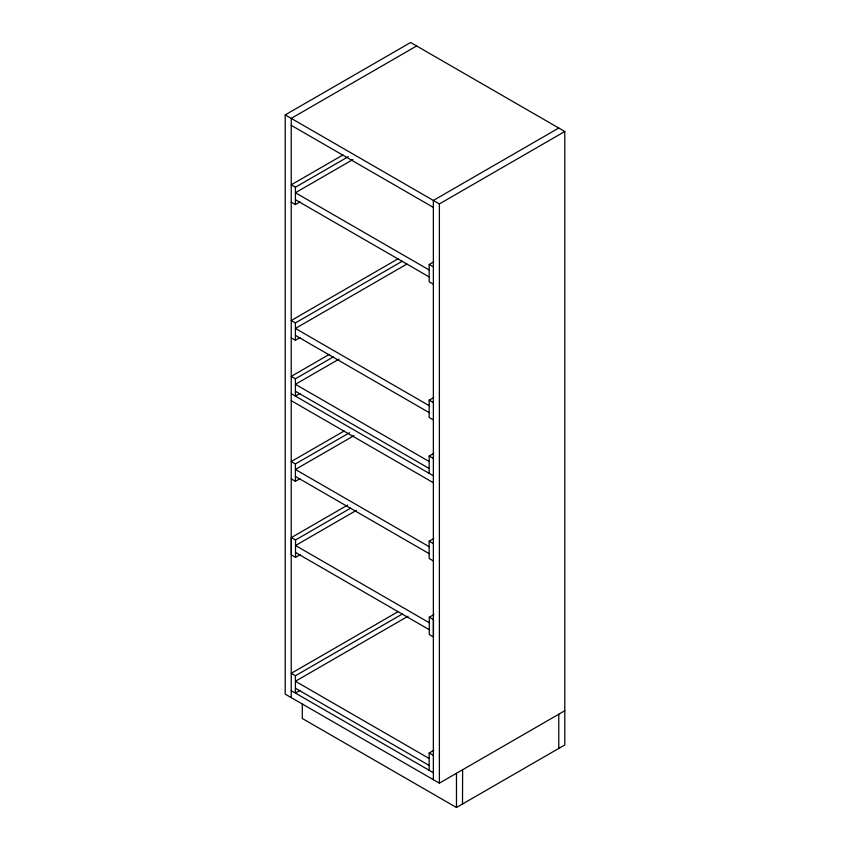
<?xml version="1.0" encoding="UTF-8"?>
<svg xmlns="http://www.w3.org/2000/svg" width="850" height="850" viewBox="0 0 850 850"><rect width="100%" height="100%" fill="white"/><g stroke="black" fill="none" stroke-linecap="round" stroke-linejoin="round"><path stroke-width="1.27" d="M564.793 710.749L439.386 783.158L285.207 694.142L285.207 114.899L410.614 42.5L564.793 131.516L564.793 744.961L456.471 807.5L302.292 718.484L302.292 704.013M416.638 45.974L291.231 118.384L291.231 697.627M342.964 154.955L291.231 184.822L295.407 187.234L348.288 156.697M352.888 159.566L295.407 192.748L429.176 269.981M291.231 202.151L295.407 204.563L300.007 201.907M558.769 128.031L433.362 200.441L433.362 779.684M285.207 114.899L439.386 203.915L564.793 131.516M398.14 258.783L291.231 320.503L295.407 322.926L402.326 261.194M406.916 264.053L295.407 328.44L429.176 405.663M291.231 337.843L295.407 340.255L300.007 337.599M433.362 284.208L429.176 281.796L429.176 264.467L433.776 261.811M329.163 354.482L291.231 376.38L295.407 378.792L333.349 356.894M339.097 359.082L295.407 384.306L429.176 461.539M300.007 393.465L295.407 396.121L295.407 378.792M344.112 431.024L291.231 461.55L295.407 463.962L349.446 432.767M354.036 435.636L295.407 469.476L429.176 546.709M433.362 419.9L429.176 417.488L429.176 400.148L433.776 397.492M291.231 478.879L295.407 481.302L300.007 478.646M429.176 473.354L429.176 456.025L433.776 453.369M300.114 554.678L295.513 557.334L291.337 554.923L291.337 537.582L347.661 505.059M291.337 537.582L295.513 539.994L350.699 508.141M356.447 510.34L295.513 545.509L429.282 622.742M433.362 560.947L429.176 558.524L429.176 541.195L433.776 538.539M398.14 611.607L291.231 673.338L295.407 675.75L402.326 614.019M408.074 616.218L295.407 681.264L429.176 758.497M300.007 690.423L295.407 693.079L295.407 675.75M429.282 617.227L433.468 619.639L433.468 636.979L429.282 634.557L429.282 617.227L433.882 614.571M429.176 770.312L429.176 752.983L433.776 750.327M291.231 125.332L433.362 207.4M429.176 264.467L433.362 266.879M295.407 199.708L429.176 276.93M429.176 400.148L433.362 402.571M295.407 335.389L429.176 412.622M429.176 456.025L433.362 458.437M295.407 391.266L429.176 468.499M291.231 393.709L433.362 475.766M291.231 400.669L433.362 482.726M429.176 541.195L433.362 543.607M295.407 476.436L429.176 553.669M295.513 552.468L429.282 629.701M429.176 752.983L433.362 755.395M295.407 688.213L429.176 765.446M291.231 690.668L433.362 772.724M558.769 714.234L558.769 748.446M462.623 769.749L462.496 804.026M456.471 773.298L456.471 807.5M439.386 203.915L439.386 783.158M295.513 539.994L295.513 557.334M295.407 187.234L295.407 204.563M295.407 322.926L295.407 340.255M295.407 463.962L295.407 481.302"/></g></svg>
